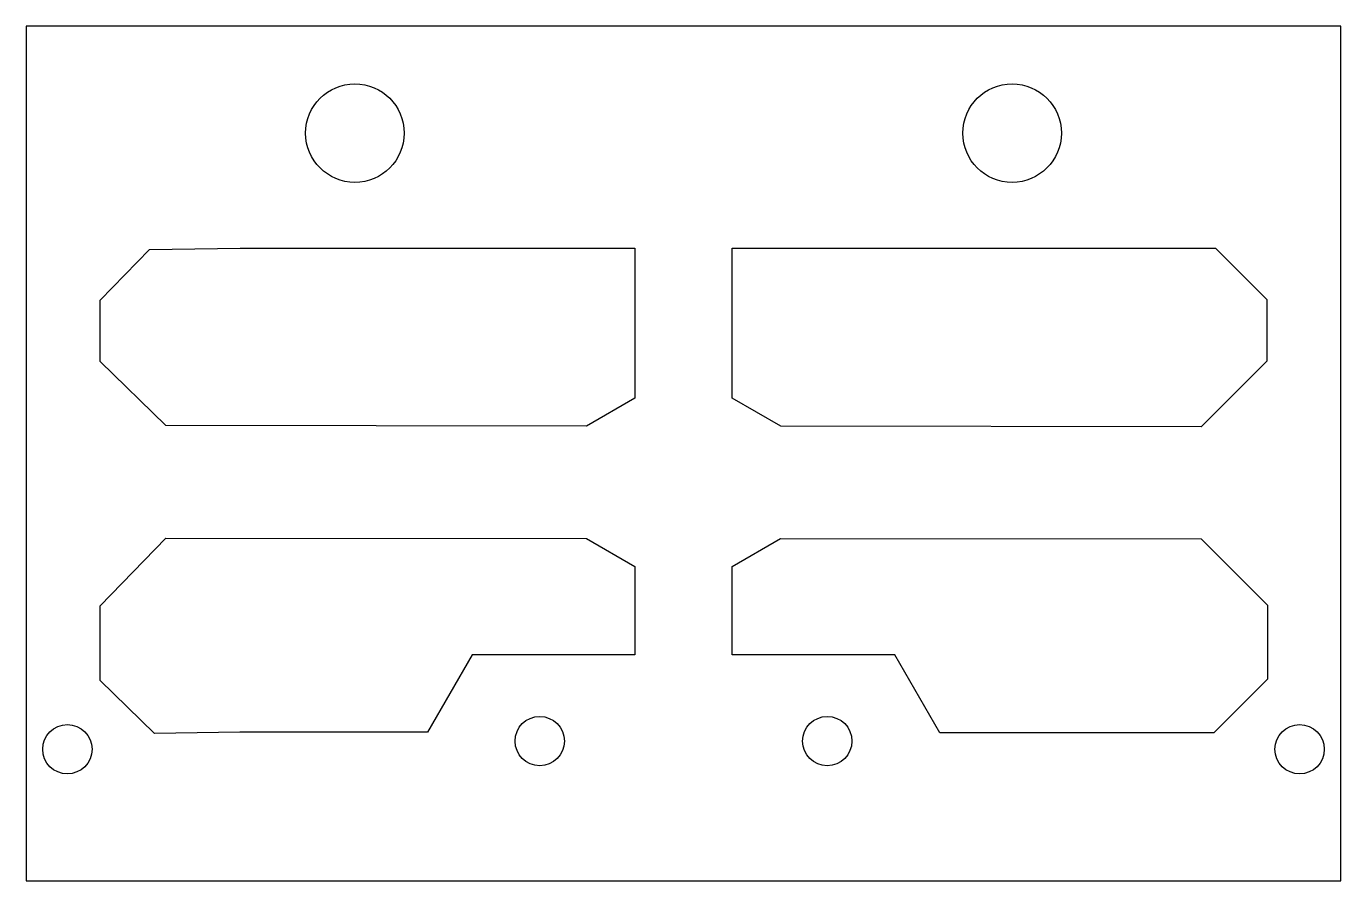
# Model space of a CAD drawing. Header units: millimetres. Extents: x -80 to 0, y -1 to 51.
import ezdxf

# ---------------------------------------------------------------- set-up
doc = ezdxf.new("R2010")
doc.units = ezdxf.units.MM
doc.layers.get('0').update_dxf_attribs({"linetype": 'CONTINUOUS'})

msp = doc.modelspace()

# ---------------------------------------------------------------- linework, layer by layer
for points in [[(0, -1), (0, 51), (-80, 51), (-80, -1)], [(-42.952, 28.367), (-45.897, 26.669), (-71.5, 26.702), (-75.5, 30.589), (-75.5, 34.322), (-72.491, 37.42), (-66.992, 37.499), (-42.952, 37.499)], [(-34.086, 26.654), (-37.041, 28.363), (-37.041, 37.499), (-7.62, 37.499), (-4.5, 34.379), (-4.5, 30.621), (-8.5, 26.621)], [(-75.509, 11.184), (-75.509, 15.723), (-71.5, 19.849), (-45.91, 19.834), (-42.959, 18.128), (-42.959, 12.749), (-52.866, 12.749), (-55.583, 8.042), (-67.011, 8.042), (-72.199, 7.968)], [(-37.048, 18.124), (-34.092, 19.828), (-8.5, 19.814), (-4.461, 15.775), (-4.461, 11.258), (-7.72, 8), (-12.899, 8), (-24.392, 8), (-27.134, 12.749), (-37.048, 12.749)]]:
    msp.add_lwpolyline(points, close=True)
for centre, radius in [((-60, 44.499), 3), ((-20, 44.499), 3), ((-48.75, 7.5), 1.5), ((-31.25, 7.5), 1.5), ((-77.5, 7), 1.5), ((-2.5, 7), 1.5)]:
    msp.add_circle(centre, radius)

doc.saveas('drawing.dxf')
